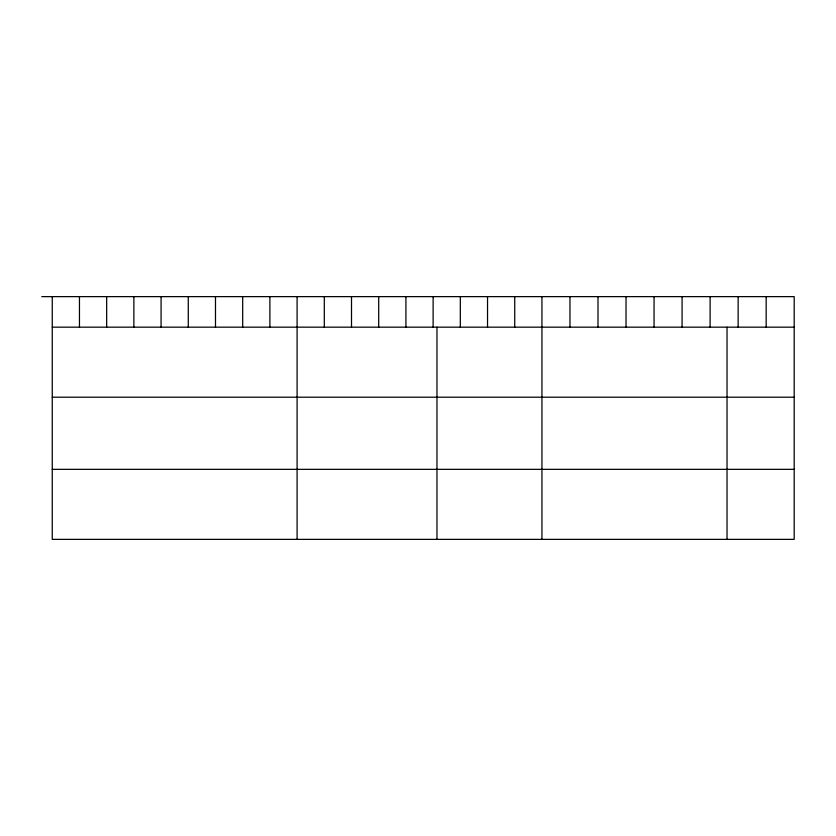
<?xml version="1.0" encoding="UTF-8"?>
<svg xmlns="http://www.w3.org/2000/svg" width="836" height="836" viewBox="0 0 836 836"><rect width="100%" height="100%" fill="white"/><g stroke="black" fill="none" stroke-linecap="round" stroke-linejoin="round"><path stroke-width="1.25" d="M41.8 296.634L794.2 296.634L794.2 539.366L52.26 539.366L52.26 296.634M52.26 327.169L794.2 327.169M52.26 397.194L794.2 397.194M52.26 469.341L794.2 469.341M766.173 296.634L766.173 327.169M738.146 296.634L738.146 327.169M727.027 327.169L727.027 539.366M710.109 296.634L710.109 327.169M682.082 296.634L682.082 327.169M654.055 296.634L654.055 327.169M626.028 296.634L626.028 327.169M598.001 296.634L598.001 327.169M569.964 296.634L569.964 327.169M541.937 296.634L541.937 539.366M514.736 296.634L514.736 327.169M487.534 296.634L487.534 327.169M460.322 296.634L460.322 327.169M436.967 327.169L436.967 539.366M433.121 296.634L433.121 327.169M405.92 296.634L405.92 327.169M378.708 296.634L378.708 327.169M351.507 296.634L351.507 327.169M324.305 296.634L324.305 327.169M297.094 296.634L297.094 539.366M269.892 296.634L269.892 327.169M242.691 296.634L242.691 327.169M215.489 296.634L215.489 327.169M188.278 296.634L188.278 327.169M161.076 296.634L161.076 327.169M133.875 296.634L133.875 327.169M106.663 296.634L106.663 327.169M79.462 296.634L79.462 327.169"/></g></svg>
